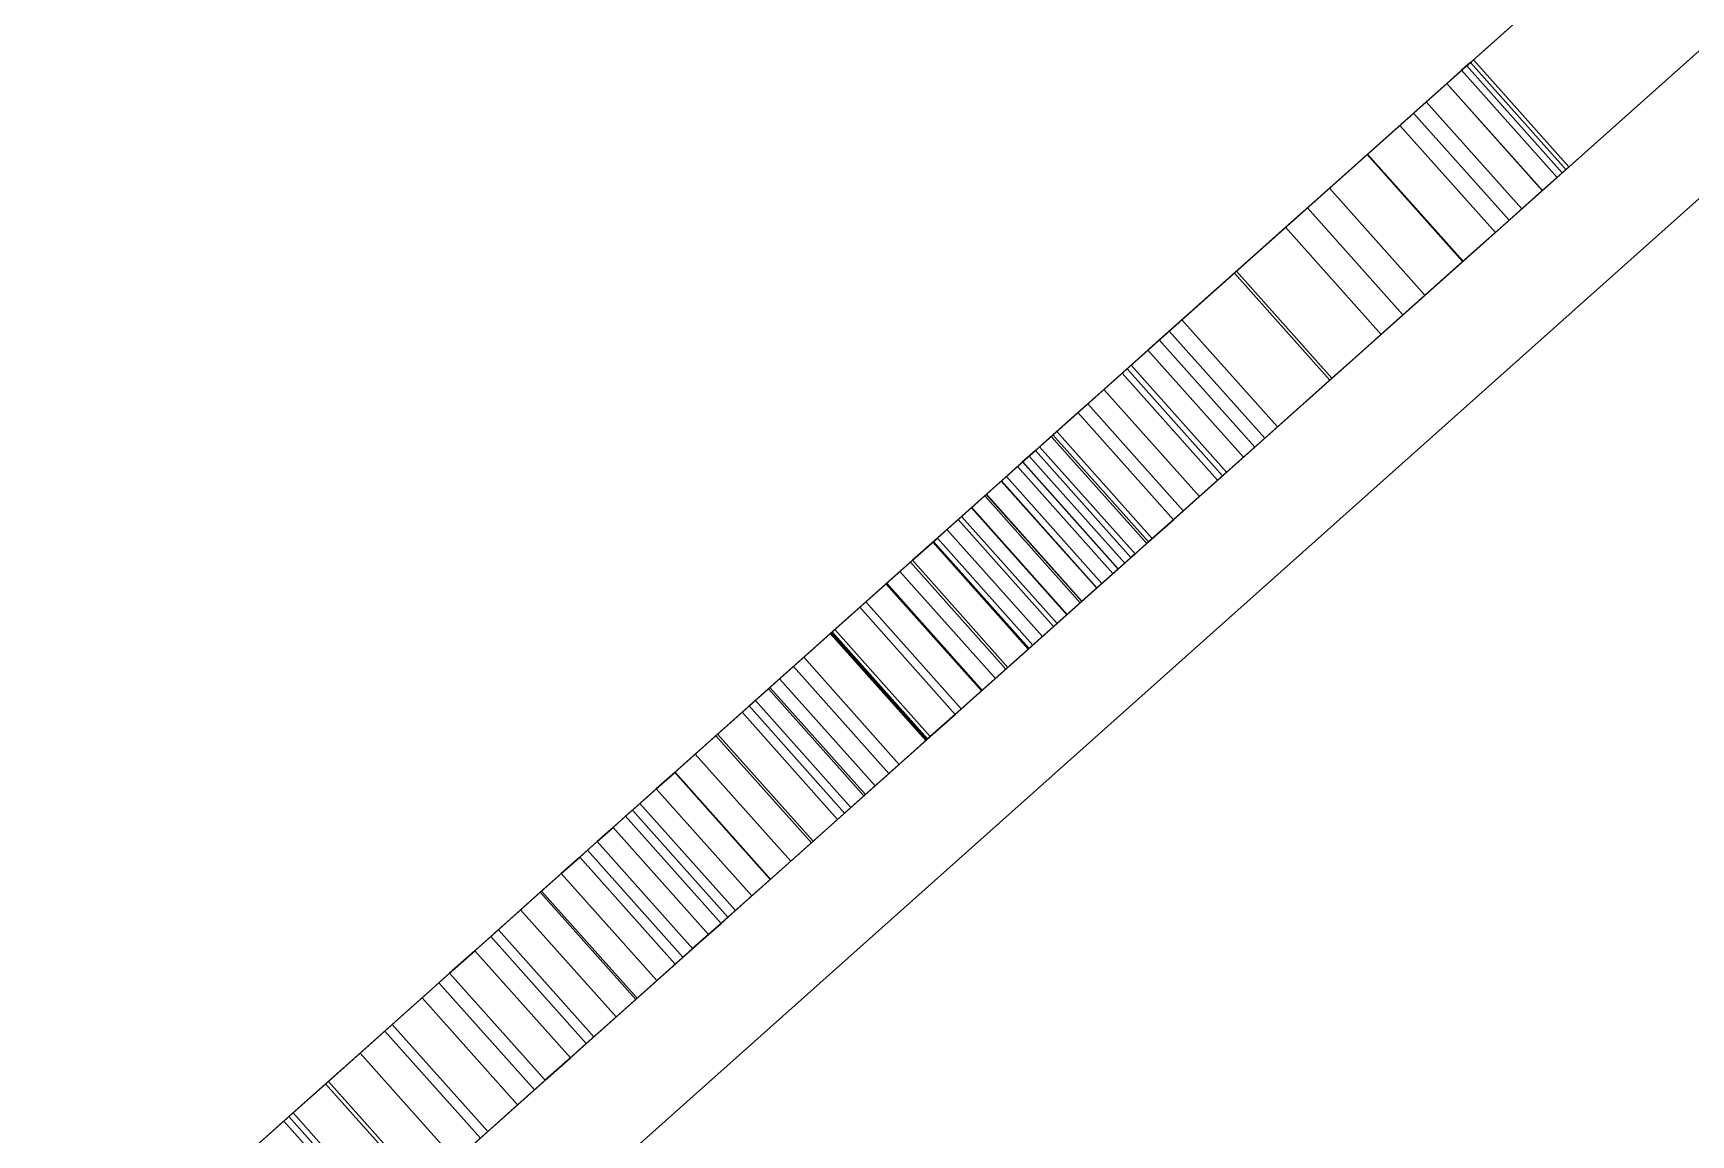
# Model space of a CAD drawing. Header units: millimetres. Extents: x -33522418 to 16198808, y -126322335 to -58690945.
# Drawn here: x -15921898.44 to -15921884.88, y -63953871.16 to -63953862.14 of the extents above; entities that cross this region are included whole.
import ezdxf

# ---------------------------------------------------------------- set-up
doc = ezdxf.new("R2010")
doc.units = ezdxf.units.MM
doc.header["$LTSCALE"] = 10
doc.layers.add('LAYER4', color=7, linetype='Continuous')
doc.layers.add('墙体层', color=1, linetype='Continuous')

# ---------------------------------------------------------------- blocks, each defined once
blk = doc.blocks.new('754')
at = {"layer": '墙体层', "color": 8}
for points, invisible_edges in [([(44979.692, 96606.022, 789.336), (44979.692, 95441.78, 747.178), (44979.692, 95405.622, 789.336)], 3), ([(44979.692, 96606.022, 789.336), (44979.692, 96569.864, 747.178), (44979.692, 95441.78, 747.178)], 13), ([(44979.692, 96606.022, 789.336), (44979.692, 95405.622, 789.336), (45026.348, 95405.622, 789.336)], 12), ([(44979.692, 96606.022, 789.336), (45026.348, 95405.622, 789.336), (45026.348, 96606.022, 789.336)], 1), ([(44979.692, 95405.622, 1.228), (44979.692, 96606.022, 1.228), (45026.348, 96606.022, 1.228)], 12), ([(44979.692, 95405.622, 1.228), (45026.348, 96606.022, 1.228), (45026.348, 95405.622, 1.228)], 1), ([(44979.692, 95405.622, 1.228), (44979.692, 96569.863, 83.204), (44979.692, 96606.022, 1.228)], 3), ([(45026.348, 96606.022, 789.336), (45026.348, 95405.622, 789.336), (45026.348, 95441.78, 747.178)], 14), ([(45026.348, 96606.022, 789.336), (45026.348, 95441.78, 747.178), (45026.348, 96569.864, 747.178)], 13), ([(45026.348, 95405.622, 1.228), (45026.348, 96606.022, 1.228), (45026.348, 96569.863, 83.204)], 14), ([(44996.187, 96581.022, 771.585), (44996.187, 95439.088, 771.585), (45007.851, 95439.088, 771.585)], 12), ([(44996.187, 96581.022, 771.585), (45007.851, 95439.088, 771.585), (45007.851, 96581.022, 771.585)], 1), ([(44996.187, 95439.088, 16.499), (44996.187, 96581.022, 16.499), (45007.851, 96581.022, 16.499)], 12), ([(44996.187, 95439.088, 16.499), (45007.851, 96581.022, 16.499), (45007.851, 95439.088, 16.499)], 1), ([(44996.187, 95439.088, 16.499), (44996.187, 96581.022, 771.585), (44996.187, 96581.022, 16.499)], 1), ([(44996.187, 95439.088, 771.585), (44996.187, 96581.022, 771.585), (44996.187, 95439.088, 16.499)], 2), ([(45007.851, 95439.088, 16.499), (45007.851, 96581.022, 16.499), (45007.851, 96581.022, 771.585)], 12), ([(45007.851, 95439.088, 771.585), (45007.851, 95439.088, 16.499), (45007.851, 96581.022, 771.585)], 2), ([(44979.692, 95441.78, 747.178), (44979.692, 96569.864, 747.178), (45026.348, 96569.864, 747.178)], 12), ([(44979.692, 95441.78, 747.178), (45026.348, 96569.864, 747.178), (45026.348, 95441.78, 747.178)], 1), ([(44979.692, 96569.863, 83.204), (44979.692, 95441.78, 83.204), (45026.348, 95441.78, 83.204)], 12), ([(44979.692, 96569.863, 83.204), (45026.348, 95441.78, 83.204), (45026.348, 96569.863, 83.204)], 1), ([(44979.692, 95405.622, 1.228), (44979.692, 95441.78, 83.204), (44979.692, 96569.863, 83.204)], 13), ([(45026.348, 95405.622, 1.228), (45026.348, 96569.863, 83.204), (45026.348, 95441.78, 83.204)], 13), ([(45027.25, 95933.932, 62.74), (45027.25, 95998.619, 63.266), (45028.424, 95998.619, 63.266)], 12), ([(45027.25, 95933.932, 62.74), (45028.424, 95998.619, 63.266), (45028.424, 95933.932, 62.74)], 1), ([(45027.25, 95933.932, 62.74), (45027.25, 95997.711, 59.276), (45027.25, 95998.619, 63.266)], 3), ([(45028.424, 95933.932, 62.74), (45028.424, 95998.619, 63.266), (45028.424, 95997.711, 59.276)], 14), ([(45027.25, 95935.594, 37.638), (45027.25, 95998.498, 40.617), (45027.25, 95933.221, 41.204)], 13), ([(45027.25, 95883.888, 36.691), (45027.25, 95997.728, 40.137), (45027.25, 95998.498, 40.617)], 13), ([(45027.25, 95933.221, 41.204), (45027.25, 95998.498, 40.617), (45028.424, 95998.498, 40.617)], 12), ([(45027.25, 95933.221, 41.204), (45028.424, 95998.498, 40.617), (45028.424, 95933.221, 41.204)], 1), ([(45027.25, 95998.481, 58.798), (45027.25, 95933.205, 58.214), (45028.424, 95933.205, 58.214)], 12), ([(45027.25, 95998.481, 58.798), (45028.424, 95933.205, 58.214), (45028.424, 95998.481, 58.798)], 1), ([(45027.25, 95883.932, 62.74), (45027.25, 95998.481, 58.798), (45027.25, 95997.711, 59.276)], 13), ([(45027.25, 95935.161, 62.064), (45027.25, 95933.205, 58.214), (45027.25, 95998.481, 58.798)], 13), ([(45028.424, 95935.594, 37.638), (45028.424, 95933.221, 41.204), (45028.424, 95998.498, 40.617)], 13), ([(45028.424, 95883.888, 36.691), (45028.424, 95998.498, 40.617), (45028.424, 95997.728, 40.137)], 13), ([(45028.424, 95883.932, 62.74), (45028.424, 95997.711, 59.276), (45028.424, 95998.481, 58.798)], 13), ([(45028.424, 95935.161, 62.064), (45028.424, 95998.481, 58.798), (45028.424, 95933.205, 58.214)], 13), ([(45027.25, 95998.075, 36.011), (45027.25, 95932.993, 36.317), (45028.424, 95932.993, 36.317)], 12), ([(45027.25, 95998.075, 36.011), (45028.424, 95932.993, 36.317), (45028.424, 95998.075, 36.011)], 1), ([(45027.25, 95998.075, 36.011), (45027.25, 95996.911, 39.763), (45027.25, 95932.993, 36.317)], 3), ([(45028.424, 95998.075, 36.011), (45028.424, 95932.993, 36.317), (45028.424, 95996.911, 39.763)], 14), ([(45027.25, 95882.993, 36.317), (45027.25, 95996.911, 39.763), (45027.25, 95997.728, 40.137)], 13), ([(45028.424, 95882.993, 36.317), (45028.424, 95997.728, 40.137), (45028.424, 95996.911, 39.763)], 13), ([(45027.25, 95937.6, 35.575), (45027.25, 95947.924, 63.355), (45028.424, 95947.924, 63.355)], 12), ([(45027.25, 95937.6, 35.575), (45028.424, 95947.924, 63.355), (45028.424, 95937.6, 35.575)], 1), ([(45027.25, 95937.6, 35.575), (45027.25, 95943.307, 63.355), (45027.25, 95947.924, 63.355)], 1), ([(45028.424, 95937.6, 35.575), (45028.424, 95947.924, 63.355), (45028.424, 95943.307, 63.355)], 12), ([(45027.25, 95937.6, 35.575), (45027.25, 95937.491, 47.416), (45027.25, 95943.307, 63.355)], 13), ([(45027.25, 95943.307, 63.355), (45027.25, 95937.491, 47.416), (45028.424, 95937.491, 47.416)], 12), ([(45027.25, 95943.307, 63.355), (45028.424, 95937.491, 47.416), (45028.424, 95943.307, 63.355)], 1), ([(45028.424, 95937.6, 35.575), (45028.424, 95943.307, 63.355), (45028.424, 95937.491, 47.416)], 13), ([(45027.25, 95940.903, 48.632), (45027.25, 95940.935, 50.089), (45028.424, 95940.935, 50.089)], 12), ([(45027.25, 95940.903, 48.632), (45028.424, 95940.935, 50.089), (45028.424, 95940.903, 48.632)], 1), ([(45027.25, 95940.935, 50.089), (45027.25, 95940.862, 51.886), (45028.424, 95940.862, 51.886)], 12), ([(45027.25, 95940.935, 50.089), (45028.424, 95940.862, 51.886), (45028.424, 95940.935, 50.089)], 1), ([(45027.25, 95940.935, 50.089), (45027.25, 95936.132, 51.264), (45027.25, 95940.862, 51.886)], 3), ([(45027.25, 95940.935, 50.089), (45027.25, 95936.179, 49.871), (45027.25, 95936.132, 51.264)], 13), ([(45027.25, 95940.903, 48.632), (45027.25, 95936.179, 49.871), (45027.25, 95940.935, 50.089)], 3), ([(45028.424, 95940.935, 50.089), (45028.424, 95940.862, 51.886), (45028.424, 95936.132, 51.264)], 14), ([(45028.424, 95940.935, 50.089), (45028.424, 95936.132, 51.264), (45028.424, 95936.179, 49.871)], 13), ([(45028.424, 95940.903, 48.632), (45028.424, 95940.935, 50.089), (45028.424, 95936.179, 49.871)], 14), ([(45027.25, 95940.806, 47.267), (45027.25, 95940.903, 48.632), (45028.424, 95940.903, 48.632)], 12), ([(45027.25, 95940.806, 47.267), (45028.424, 95940.903, 48.632), (45028.424, 95940.806, 47.267)], 1), ([(45027.25, 95940.903, 48.632), (45027.25, 95936.133, 48.396), (45027.25, 95936.179, 49.871)], 13), ([(45027.25, 95940.806, 47.267), (45027.25, 95936.133, 48.396), (45027.25, 95940.903, 48.632)], 3), ([(45027.25, 95940.862, 51.886), (45027.25, 95940.644, 53.568), (45028.424, 95940.644, 53.568)], 12), ([(45027.25, 95940.862, 51.886), (45028.424, 95940.644, 53.568), (45028.424, 95940.862, 51.886)], 1), ([(45027.25, 95940.862, 51.886), (45027.25, 95935.992, 52.557), (45027.25, 95940.644, 53.568)], 3), ([(45027.25, 95940.862, 51.886), (45027.25, 95936.132, 51.264), (45027.25, 95935.992, 52.557)], 13), ([(45027.25, 95940.645, 45.994), (45027.25, 95940.806, 47.267), (45028.424, 95940.806, 47.267)], 12), ([(45027.25, 95940.645, 45.994), (45028.424, 95940.806, 47.267), (45028.424, 95940.645, 45.994)], 1), ([(45027.25, 95940.806, 47.267), (45027.25, 95935.993, 47.033), (45027.25, 95936.133, 48.396)], 13), ([(45027.25, 95940.645, 45.994), (45027.25, 95935.993, 47.033), (45027.25, 95940.806, 47.267)], 3), ([(45028.424, 95940.903, 48.632), (45028.424, 95936.179, 49.871), (45028.424, 95936.133, 48.396)], 13), ([(45028.424, 95940.806, 47.267), (45028.424, 95940.903, 48.632), (45028.424, 95936.133, 48.396)], 14), ([(45028.424, 95940.862, 51.886), (45028.424, 95940.644, 53.568), (45028.424, 95935.992, 52.557)], 14), ([(45028.424, 95940.862, 51.886), (45028.424, 95935.992, 52.557), (45028.424, 95936.132, 51.264)], 13), ([(45028.424, 95940.806, 47.267), (45028.424, 95936.133, 48.396), (45028.424, 95935.993, 47.033)], 13), ([(45028.424, 95940.645, 45.994), (45028.424, 95940.806, 47.267), (45028.424, 95935.993, 47.033)], 14), ([(45027.25, 95940.419, 44.812), (45027.25, 95940.645, 45.994), (45028.424, 95940.645, 45.994)], 12), ([(45027.25, 95940.419, 44.812), (45028.424, 95940.645, 45.994), (45028.424, 95940.419, 44.812)], 1), ([(45027.25, 95940.645, 45.994), (45027.25, 95935.76, 45.782), (45027.25, 95935.993, 47.033)], 13), ([(45027.25, 95940.419, 44.812), (45027.25, 95935.76, 45.782), (45027.25, 95940.645, 45.994)], 3), ([(45027.25, 95940.644, 53.568), (45027.25, 95940.28, 55.136), (45028.424, 95940.28, 55.136)], 12), ([(45027.25, 95940.644, 53.568), (45028.424, 95940.28, 55.136), (45028.424, 95940.644, 53.568)], 1), ([(45027.25, 95940.644, 53.568), (45027.25, 95935.757, 53.751), (45027.25, 95940.28, 55.136)], 3), ([(45027.25, 95940.644, 53.568), (45027.25, 95935.992, 52.557), (45027.25, 95935.757, 53.751)], 13), ([(45028.424, 95940.645, 45.994), (45028.424, 95935.993, 47.033), (45028.424, 95935.76, 45.782)], 13), ([(45028.424, 95940.419, 44.812), (45028.424, 95940.645, 45.994), (45028.424, 95935.76, 45.782)], 14), ([(45028.424, 95940.644, 53.568), (45028.424, 95940.28, 55.136), (45028.424, 95935.757, 53.751)], 14), ([(45028.424, 95940.644, 53.568), (45028.424, 95935.757, 53.751), (45028.424, 95935.992, 52.557)], 13), ([(45027.25, 95940.129, 43.722), (45027.25, 95940.419, 44.812), (45028.424, 95940.419, 44.812)], 12), ([(45027.25, 95940.129, 43.722), (45028.424, 95940.419, 44.812), (45028.424, 95940.129, 43.722)], 1), ([(45027.25, 95940.129, 43.722), (45027.25, 95935.76, 45.782), (45027.25, 95940.419, 44.812)], 3), ([(45028.424, 95940.129, 43.722), (45028.424, 95940.419, 44.812), (45028.424, 95935.76, 45.782)], 14), ([(45027.25, 95940.28, 55.136), (45027.25, 95939.77, 56.589), (45028.424, 95939.77, 56.589)], 12), ([(45027.25, 95940.28, 55.136), (45028.424, 95939.77, 56.589), (45028.424, 95940.28, 55.136)], 1), ([(45027.25, 95940.28, 55.136), (45027.25, 95935.43, 54.844), (45027.25, 95939.77, 56.589)], 3), ([(45027.25, 95940.28, 55.136), (45027.25, 95935.757, 53.751), (45027.25, 95935.43, 54.844)], 13), ([(45028.424, 95940.28, 55.136), (45028.424, 95939.77, 56.589), (45028.424, 95935.43, 54.844)], 14), ([(45028.424, 95940.28, 55.136), (45028.424, 95935.43, 54.844), (45028.424, 95935.757, 53.751)], 13), ([(45027.25, 95940.129, 43.722), (45027.25, 95935.434, 44.643), (45027.25, 95935.76, 45.782)], 13), ([(45027.25, 95939.775, 42.723), (45027.25, 95940.129, 43.722), (45028.424, 95940.129, 43.722)], 12), ([(45027.25, 95939.775, 42.723), (45028.424, 95940.129, 43.722), (45028.424, 95939.775, 42.723)], 1), ([(45027.25, 95939.775, 42.723), (45027.25, 95935.434, 44.643), (45027.25, 95940.129, 43.722)], 3), ([(45028.424, 95940.129, 43.722), (45028.424, 95935.76, 45.782), (45028.424, 95935.434, 44.643)], 13), ([(45028.424, 95939.775, 42.723), (45028.424, 95940.129, 43.722), (45028.424, 95935.434, 44.643)], 14), ([(45027.25, 95939.356, 41.816), (45027.25, 95939.775, 42.723), (45028.424, 95939.775, 42.723)], 12), ([(45027.25, 95939.356, 41.816), (45028.424, 95939.775, 42.723), (45028.424, 95939.356, 41.816)], 1), ([(45027.25, 95939.775, 42.723), (45027.25, 95935.015, 43.616), (45027.25, 95935.434, 44.643)], 13), ([(45027.25, 95939.356, 41.816), (45027.25, 95935.015, 43.616), (45027.25, 95939.775, 42.723)], 3), ([(45027.25, 95939.77, 56.589), (45027.25, 95939.115, 57.928), (45028.424, 95939.115, 57.928)], 12), ([(45027.25, 95939.77, 56.589), (45028.424, 95939.115, 57.928), (45028.424, 95939.77, 56.589)], 1), ([(45027.25, 95939.77, 56.589), (45027.25, 95935.008, 55.837), (45027.25, 95939.115, 57.928)], 3), ([(45027.25, 95939.77, 56.589), (45027.25, 95935.43, 54.844), (45027.25, 95935.008, 55.837)], 13), ([(45028.424, 95939.775, 42.723), (45028.424, 95935.434, 44.643), (45028.424, 95935.015, 43.616)], 13), ([(45028.424, 95939.356, 41.816), (45028.424, 95939.775, 42.723), (45028.424, 95935.015, 43.616)], 14), ([(45028.424, 95939.77, 56.589), (45028.424, 95939.115, 57.928), (45028.424, 95935.008, 55.837)], 14), ([(45028.424, 95939.77, 56.589), (45028.424, 95935.008, 55.837), (45028.424, 95935.43, 54.844)], 13), ([(45027.25, 95938.876, 40.982), (45027.25, 95939.356, 41.816), (45028.424, 95939.356, 41.816)], 12), ([(45027.25, 95938.876, 40.982), (45028.424, 95939.356, 41.816), (45028.424, 95938.876, 40.982)], 1), ([(45027.25, 95938.876, 40.982), (45027.25, 95935.015, 43.616), (45027.25, 95939.356, 41.816)], 3), ([(45028.424, 95938.876, 40.982), (45028.424, 95939.356, 41.816), (45028.424, 95935.015, 43.616)], 14), ([(45027.25, 95939.115, 57.928), (45027.25, 95938.314, 59.152), (45028.424, 95938.314, 59.152)], 12), ([(45027.25, 95939.115, 57.928), (45028.424, 95938.314, 59.152), (45028.424, 95939.115, 57.928)], 1), ([(45027.25, 95939.115, 57.928), (45027.25, 95934.493, 56.73), (45027.25, 95938.314, 59.152)], 3), ([(45027.25, 95939.115, 57.928), (45027.25, 95935.008, 55.837), (45027.25, 95934.493, 56.73)], 13), ([(45028.424, 95939.115, 57.928), (45028.424, 95938.314, 59.152), (45028.424, 95934.493, 56.73)], 14), ([(45028.424, 95939.115, 57.928), (45028.424, 95934.493, 56.73), (45028.424, 95935.008, 55.837)], 13), ([(45027.25, 95938.337, 40.203), (45027.25, 95938.876, 40.982), (45028.424, 95938.876, 40.982)], 12), ([(45027.25, 95938.337, 40.203), (45028.424, 95938.876, 40.982), (45028.424, 95938.337, 40.203)], 1), ([(45027.25, 95938.337, 40.203), (45027.25, 95934.502, 42.701), (45027.25, 95938.876, 40.982)], 3), ([(45027.25, 95938.876, 40.982), (45027.25, 95934.502, 42.701), (45027.25, 95935.015, 43.616)], 13), ([(45028.424, 95938.337, 40.203), (45028.424, 95938.876, 40.982), (45028.424, 95934.502, 42.701)], 14), ([(45028.424, 95938.876, 40.982), (45028.424, 95935.015, 43.616), (45028.424, 95934.502, 42.701)], 13), ([(45027.25, 95937.739, 39.479), (45027.25, 95938.337, 40.203), (45028.424, 95938.337, 40.203)], 12), ([(45027.25, 95937.739, 39.479), (45028.424, 95938.337, 40.203), (45028.424, 95937.739, 39.479)], 1), ([(45027.25, 95937.739, 39.479), (45027.25, 95934.502, 42.701), (45027.25, 95938.337, 40.203)], 3), ([(45027.25, 95938.314, 59.152), (45027.25, 95937.367, 60.261), (45028.424, 95937.367, 60.261)], 12), ([(45027.25, 95938.314, 59.152), (45028.424, 95937.367, 60.261), (45028.424, 95938.314, 59.152)], 1), ([(45027.25, 95938.314, 59.152), (45027.25, 95934.493, 56.73), (45027.25, 95937.367, 60.261)], 3), ([(45028.424, 95937.739, 39.479), (45028.424, 95938.337, 40.203), (45028.424, 95934.502, 42.701)], 14), ([(45028.424, 95938.314, 59.152), (45028.424, 95937.367, 60.261), (45028.424, 95934.493, 56.73)], 14), ([(45027.25, 95937.739, 39.479), (45027.25, 95933.897, 41.898), (45027.25, 95934.502, 42.701)], 13), ([(45027.25, 95937.082, 38.81), (45027.25, 95933.897, 41.898), (45027.25, 95937.739, 39.479)], 3), ([(45027.25, 95937.082, 38.81), (45027.25, 95937.739, 39.479), (45028.424, 95937.739, 39.479)], 12), ([(45027.25, 95937.082, 38.81), (45028.424, 95937.739, 39.479), (45028.424, 95937.082, 38.81)], 1), ([(45028.424, 95937.739, 39.479), (45028.424, 95934.502, 42.701), (45028.424, 95933.897, 41.898)], 13), ([(45028.424, 95937.082, 38.81), (45028.424, 95937.739, 39.479), (45028.424, 95933.897, 41.898)], 14), ([(45027.25, 95937.6, 35.575), (45027.25, 95935.814, 42.191), (45027.25, 95936.064, 43.067)], 13), ([(45027.25, 95937.6, 35.575), (45027.25, 95935.577, 41.313), (45027.25, 95935.814, 42.191)], 13), ([(45027.25, 95937.6, 35.575), (45027.25, 95937.181, 46.551), (45027.25, 95937.491, 47.416)], 13), ([(45027.25, 95937.6, 35.575), (45027.25, 95936.884, 45.683), (45027.25, 95937.181, 46.551)], 13), ([(45027.25, 95937.6, 35.575), (45027.25, 95936.598, 44.813), (45027.25, 95936.884, 45.683)], 13), ([(45027.25, 95937.6, 35.575), (45027.25, 95936.325, 43.941), (45027.25, 95936.598, 44.813)], 13), ([(45027.25, 95937.6, 35.575), (45027.25, 95936.064, 43.067), (45027.25, 95936.325, 43.941)], 13), ([(45027.25, 95937.138, 34.353), (45027.25, 95937.6, 35.575), (45028.424, 95937.6, 35.575)], 12), ([(45027.25, 95937.138, 34.353), (45028.424, 95937.6, 35.575), (45028.424, 95937.138, 34.353)], 1), ([(45027.25, 95937.138, 34.353), (45027.25, 95933.326, 36.007), (45027.25, 95937.6, 35.575)], 3), ([(45028.424, 95937.6, 35.575), (45028.424, 95936.064, 43.067), (45028.424, 95935.814, 42.191)], 13), ([(45028.424, 95937.6, 35.575), (45028.424, 95935.814, 42.191), (45028.424, 95935.577, 41.313)], 13), ([(45028.424, 95937.6, 35.575), (45028.424, 95937.491, 47.416), (45028.424, 95937.181, 46.551)], 13), ([(45028.424, 95937.6, 35.575), (45028.424, 95937.181, 46.551), (45028.424, 95936.884, 45.683)], 13), ([(45028.424, 95937.6, 35.575), (45028.424, 95936.884, 45.683), (45028.424, 95936.598, 44.813)], 13), ([(45028.424, 95937.6, 35.575), (45028.424, 95936.598, 44.813), (45028.424, 95936.325, 43.941)], 13), ([(45028.424, 95937.6, 35.575), (45028.424, 95936.325, 43.941), (45028.424, 95936.064, 43.067)], 13), ([(45028.424, 95937.138, 34.353), (45028.424, 95937.6, 35.575), (45028.424, 95933.326, 36.007)], 14), ([(45027.25, 95937.491, 47.416), (45027.25, 95937.181, 46.551), (45028.424, 95937.181, 46.551)], 12), ([(45027.25, 95937.491, 47.416), (45028.424, 95937.181, 46.551), (45028.424, 95937.491, 47.416)], 1), ([(45027.25, 95937.367, 60.261), (45027.25, 95936.306, 61.238), (45028.424, 95936.306, 61.238)], 12), ([(45027.25, 95937.367, 60.261), (45028.424, 95936.306, 61.238), (45028.424, 95937.367, 60.261)], 1), ([(45027.25, 95937.367, 60.261), (45027.25, 95933.884, 57.524), (45027.25, 95936.306, 61.238)], 3), ([(45027.25, 95937.367, 60.261), (45027.25, 95934.493, 56.73), (45027.25, 95933.884, 57.524)], 13), ([(45028.424, 95937.367, 60.261), (45028.424, 95936.306, 61.238), (45028.424, 95933.884, 57.524)], 14), ([(45028.424, 95937.367, 60.261), (45028.424, 95933.884, 57.524), (45028.424, 95934.493, 56.73)], 13), ([(45027.25, 95937.181, 46.551), (45027.25, 95936.884, 45.683), (45028.424, 95936.884, 45.683)], 12), ([(45027.25, 95937.181, 46.551), (45028.424, 95936.884, 45.683), (45028.424, 95937.181, 46.551)], 1), ([(45027.25, 95936.707, 33.246), (45027.25, 95937.138, 34.353), (45028.424, 95937.138, 34.353)], 12), ([(45027.25, 95936.707, 33.246), (45028.424, 95937.138, 34.353), (45028.424, 95936.707, 33.246)], 1), ([(45027.25, 95937.138, 34.353), (45027.25, 95932.915, 34.876), (45027.25, 95933.326, 36.007)], 13), ([(45027.25, 95936.707, 33.246), (45027.25, 95932.915, 34.876), (45027.25, 95937.138, 34.353)], 3), ([(45028.424, 95937.138, 34.353), (45028.424, 95933.326, 36.007), (45028.424, 95932.915, 34.876)], 13), ([(45028.424, 95936.707, 33.246), (45028.424, 95937.138, 34.353), (45028.424, 95932.915, 34.876)], 14), ([(45027.25, 95936.367, 38.197), (45027.25, 95933.897, 41.898), (45027.25, 95937.082, 38.81)], 3), ([(45027.25, 95936.367, 38.197), (45027.25, 95937.082, 38.81), (45028.424, 95937.082, 38.81)], 12), ([(45027.25, 95936.367, 38.197), (45028.424, 95937.082, 38.81), (45028.424, 95936.367, 38.197)], 1), ([(45028.424, 95936.367, 38.197), (45028.424, 95937.082, 38.81), (45028.424, 95933.897, 41.898)], 14), ([(45027.25, 95936.884, 45.683), (45027.25, 95936.598, 44.813), (45028.424, 95936.598, 44.813)], 12), ([(45027.25, 95936.884, 45.683), (45028.424, 95936.598, 44.813), (45028.424, 95936.884, 45.683)], 1), ([(45027.25, 95936.306, 32.252), (45027.25, 95936.707, 33.246), (45028.424, 95936.707, 33.246)], 12), ([(45027.25, 95936.306, 32.252), (45028.424, 95936.707, 33.246), (45028.424, 95936.306, 32.252)], 1), ([(45027.25, 95936.707, 33.246), (45027.25, 95932.647, 34.132), (45027.25, 95932.915, 34.876)], 13), ([(45027.25, 95936.306, 32.252), (45027.25, 95932.647, 34.132), (45027.25, 95936.707, 33.246)], 3), ([(45027.25, 95936.598, 44.813), (45027.25, 95936.325, 43.941), (45028.424, 95936.325, 43.941)], 12), ([(45027.25, 95936.598, 44.813), (45028.424, 95936.325, 43.941), (45028.424, 95936.598, 44.813)], 1), ([(45028.424, 95936.707, 33.246), (45028.424, 95932.915, 34.876), (45028.424, 95932.647, 34.132)], 13), ([(45028.424, 95936.306, 32.252), (45028.424, 95936.707, 33.246), (45028.424, 95932.647, 34.132)], 14), ([(45027.25, 95936.367, 38.197), (45027.25, 95933.221, 41.204), (45027.25, 95933.897, 41.898)], 13), ([(45027.25, 95935.594, 37.638), (45027.25, 95933.221, 41.204), (45027.25, 95936.367, 38.197)], 3), ([(45027.25, 95935.594, 37.638), (45027.25, 95936.367, 38.197), (45028.424, 95936.367, 38.197)], 12), ([(45027.25, 95935.594, 37.638), (45028.424, 95936.367, 38.197), (45028.424, 95935.594, 37.638)], 1), ([(45027.25, 95936.325, 43.941), (45027.25, 95936.064, 43.067), (45028.424, 95936.064, 43.067)], 12), ([(45027.25, 95936.325, 43.941), (45028.424, 95936.064, 43.067), (45028.424, 95936.325, 43.941)], 1), ([(45028.424, 95936.367, 38.197), (45028.424, 95933.897, 41.898), (45028.424, 95933.221, 41.204)], 13), ([(45028.424, 95935.594, 37.638), (45028.424, 95936.367, 38.197), (45028.424, 95933.221, 41.204)], 14), ([(45027.25, 95936.306, 61.238), (45027.25, 95933.884, 57.524), (45027.25, 95933.205, 58.214)], 13), ([(45027.25, 95936.306, 61.238), (45027.25, 95935.161, 62.064), (45028.424, 95935.161, 62.064)], 12), ([(45027.25, 95936.306, 61.238), (45028.424, 95935.161, 62.064), (45028.424, 95936.306, 61.238)], 1), ([(45027.25, 95936.306, 61.238), (45027.25, 95933.205, 58.214), (45027.25, 95935.161, 62.064)], 3), ([(45027.25, 95935.935, 31.371), (45027.25, 95936.306, 32.252), (45028.424, 95936.306, 32.252)], 12), ([(45027.25, 95935.935, 31.371), (45028.424, 95936.306, 32.252), (45028.424, 95935.935, 31.371)], 1), ([(45027.25, 95936.306, 32.252), (45027.25, 95932.401, 33.472), (45027.25, 95932.647, 34.132)], 13), ([(45027.25, 95935.935, 31.371), (45027.25, 95932.401, 33.472), (45027.25, 95936.306, 32.252)], 3), ([(45028.424, 95936.306, 61.238), (45028.424, 95933.205, 58.214), (45028.424, 95933.884, 57.524)], 13), ([(45028.424, 95936.306, 61.238), (45028.424, 95935.161, 62.064), (45028.424, 95933.205, 58.214)], 14), ([(45028.424, 95936.306, 32.252), (45028.424, 95932.647, 34.132), (45028.424, 95932.401, 33.472)], 13), ([(45028.424, 95935.935, 31.371), (45028.424, 95936.306, 32.252), (45028.424, 95932.401, 33.472)], 14), ([(45027.25, 95936.132, 51.264), (45027.25, 95936.179, 49.871), (45028.424, 95936.179, 49.871)], 12), ([(45027.25, 95936.132, 51.264), (45028.424, 95936.179, 49.871), (45028.424, 95936.132, 51.264)], 1), ([(45027.25, 95936.179, 49.871), (45027.25, 95936.133, 48.396), (45028.424, 95936.133, 48.396)], 12), ([(45027.25, 95936.179, 49.871), (45028.424, 95936.133, 48.396), (45028.424, 95936.179, 49.871)], 1), ([(45027.25, 95936.133, 48.396), (45027.25, 95935.993, 47.033), (45028.424, 95935.993, 47.033)], 12), ([(45027.25, 95936.133, 48.396), (45028.424, 95935.993, 47.033), (45028.424, 95936.133, 48.396)], 1), ([(45027.25, 95935.992, 52.557), (45027.25, 95936.132, 51.264), (45028.424, 95936.132, 51.264)], 12), ([(45027.25, 95935.992, 52.557), (45028.424, 95936.132, 51.264), (45028.424, 95935.992, 52.557)], 1), ([(45027.25, 95936.064, 43.067), (45027.25, 95935.814, 42.191), (45028.424, 95935.814, 42.191)], 12), ([(45027.25, 95936.064, 43.067), (45028.424, 95935.814, 42.191), (45028.424, 95936.064, 43.067)], 1), ([(45027.25, 95935.993, 47.033), (45027.25, 95935.76, 45.782), (45028.424, 95935.76, 45.782)], 12), ([(45027.25, 95935.993, 47.033), (45028.424, 95935.76, 45.782), (45028.424, 95935.993, 47.033)], 1), ([(45027.25, 95935.757, 53.751), (45027.25, 95935.992, 52.557), (45028.424, 95935.992, 52.557)], 12), ([(45027.25, 95935.757, 53.751), (45028.424, 95935.992, 52.557), (45028.424, 95935.757, 53.751)], 1), ([(45027.25, 95935.595, 30.605), (45027.25, 95935.935, 31.371), (45028.424, 95935.935, 31.371)], 12), ([(45027.25, 95935.595, 30.605), (45028.424, 95935.935, 31.371), (45028.424, 95935.595, 30.605)], 1), ([(45027.25, 95935.935, 31.371), (45027.25, 95932.177, 32.896), (45027.25, 95932.401, 33.472)], 13), ([(45027.25, 95935.595, 30.605), (45027.25, 95932.177, 32.896), (45027.25, 95935.935, 31.371)], 3), ([(45028.424, 95935.935, 31.371), (45028.424, 95932.401, 33.472), (45028.424, 95932.177, 32.896)], 13), ([(45028.424, 95935.595, 30.605), (45028.424, 95935.935, 31.371), (45028.424, 95932.177, 32.896)], 14), ([(45027.25, 95935.814, 42.191), (45027.25, 95935.577, 41.313), (45028.424, 95935.577, 41.313)], 12), ([(45027.25, 95935.814, 42.191), (45028.424, 95935.577, 41.313), (45028.424, 95935.814, 42.191)], 1), ([(45027.25, 95935.76, 45.782), (45027.25, 95935.434, 44.643), (45028.424, 95935.434, 44.643)], 12), ([(45027.25, 95935.76, 45.782), (45028.424, 95935.434, 44.643), (45028.424, 95935.76, 45.782)], 1), ([(45027.25, 95935.43, 54.844), (45027.25, 95935.757, 53.751), (45028.424, 95935.757, 53.751)], 12), ([(45027.25, 95935.43, 54.844), (45028.424, 95935.757, 53.751), (45028.424, 95935.43, 54.844)], 1), ([(45027.25, 95935.285, 29.952), (45027.25, 95935.595, 30.605), (45028.424, 95935.595, 30.605)], 12), ([(45027.25, 95935.285, 29.952), (45028.424, 95935.595, 30.605), (45028.424, 95935.285, 29.952)], 1), ([(45027.25, 95935.595, 30.605), (45027.25, 95931.975, 32.404), (45027.25, 95932.177, 32.896)], 13), ([(45027.25, 95935.595, 30.605), (45027.25, 95931.795, 31.996), (45027.25, 95931.975, 32.404)], 13), ([(45027.25, 95935.285, 29.952), (45027.25, 95931.795, 31.996), (45027.25, 95935.595, 30.605)], 3), ([(45027.25, 95934.761, 37.134), (45027.25, 95932.498, 40.617), (45027.25, 95935.594, 37.638)], 3), ([(45027.25, 95934.761, 37.134), (45027.25, 95935.594, 37.638), (45028.424, 95935.594, 37.638)], 12), ([(45027.25, 95934.761, 37.134), (45028.424, 95935.594, 37.638), (45028.424, 95934.761, 37.134)], 1), ([(45027.25, 95935.577, 41.313), (45027.25, 95933.326, 36.007), (45027.25, 95935.322, 42.25)], 3), ([(45027.25, 95935.577, 41.313), (45027.25, 95935.322, 42.25), (45028.424, 95935.322, 42.25)], 12), ([(45027.25, 95935.577, 41.313), (45028.424, 95935.322, 42.25), (45028.424, 95935.577, 41.313)], 1), ([(45028.424, 95935.595, 30.605), (45028.424, 95932.177, 32.896), (45028.424, 95931.975, 32.404)], 13), ([(45028.424, 95935.595, 30.605), (45028.424, 95931.975, 32.404), (45028.424, 95931.795, 31.996)], 13), ([(45028.424, 95935.285, 29.952), (45028.424, 95935.595, 30.605), (45028.424, 95931.795, 31.996)], 14), ([(45028.424, 95934.761, 37.134), (45028.424, 95935.594, 37.638), (45028.424, 95932.498, 40.617)], 14), ([(45028.424, 95935.577, 41.313), (45028.424, 95935.322, 42.25), (45028.424, 95933.326, 36.007)], 14), ([(45027.25, 95935.434, 44.643), (45027.25, 95935.015, 43.616), (45028.424, 95935.015, 43.616)], 12), ([(45027.25, 95935.434, 44.643), (45028.424, 95935.015, 43.616), (45028.424, 95935.434, 44.643)], 1), ([(45027.25, 95935.008, 55.837), (45027.25, 95935.43, 54.844), (45028.424, 95935.43, 54.844)], 12), ([(45027.25, 95935.008, 55.837), (45028.424, 95935.43, 54.844), (45028.424, 95935.008, 55.837)], 1), ([(45027.25, 95935.322, 42.25), (45027.25, 95933.326, 36.007), (45027.25, 95935.057, 43.175)], 3), ([(45027.25, 95935.322, 42.25), (45027.25, 95935.057, 43.175), (45028.424, 95935.057, 43.175)], 12), ([(45027.25, 95935.322, 42.25), (45028.424, 95935.057, 43.175), (45028.424, 95935.322, 42.25)], 1), ([(45027.25, 95935.006, 29.413), (45027.25, 95935.285, 29.952), (45028.424, 95935.285, 29.952)], 12), ([(45027.25, 95935.006, 29.413), (45028.424, 95935.285, 29.952), (45028.424, 95935.006, 29.413)], 1), ([(45027.25, 95935.285, 29.952), (45027.25, 95931.637, 31.671), (45027.25, 95931.795, 31.996)], 13), ([(45027.25, 95935.006, 29.413), (45027.25, 95931.637, 31.671), (45027.25, 95935.285, 29.952)], 3), ([(45028.424, 95935.322, 42.25), (45028.424, 95935.057, 43.175), (45028.424, 95933.326, 36.007)], 14), ([(45028.424, 95935.285, 29.952), (45028.424, 95931.795, 31.996), (45028.424, 95931.637, 31.671)], 13), ([(45028.424, 95935.006, 29.413), (45028.424, 95935.285, 29.952), (45028.424, 95931.637, 31.671)], 14), ([(45027.25, 95935.161, 62.064), (45027.25, 95933.932, 62.74), (45028.424, 95933.932, 62.74)], 12), ([(45027.25, 95935.161, 62.064), (45028.424, 95933.932, 62.74), (45028.424, 95935.161, 62.064)], 1), ([(45027.25, 95935.161, 62.064), (45027.25, 95932.481, 58.798), (45027.25, 95933.932, 62.74)], 3), ([(45028.424, 95935.161, 62.064), (45028.424, 95933.932, 62.74), (45028.424, 95932.481, 58.798)], 14), ([(45027.25, 95935.057, 43.175), (45027.25, 95933.326, 36.007), (45027.25, 95934.783, 44.087)], 3), ([(45027.25, 95935.057, 43.175), (45027.25, 95934.783, 44.087), (45028.424, 95934.783, 44.087)], 12), ([(45027.25, 95935.057, 43.175), (45028.424, 95934.783, 44.087), (45028.424, 95935.057, 43.175)], 1), ([(45027.25, 95935.015, 43.616), (45027.25, 95934.502, 42.701), (45028.424, 95934.502, 42.701)], 12), ([(45027.25, 95935.015, 43.616), (45028.424, 95934.502, 42.701), (45028.424, 95935.015, 43.616)], 1), ([(45027.25, 95934.493, 56.73), (45027.25, 95935.008, 55.837), (45028.424, 95935.008, 55.837)], 12), ([(45027.25, 95934.493, 56.73), (45028.424, 95935.008, 55.837), (45028.424, 95934.493, 56.73)], 1), ([(45027.25, 95934.646, 28.788), (45027.25, 95935.006, 29.413), (45028.424, 95935.006, 29.413)], 12), ([(45027.25, 95934.646, 28.788), (45028.424, 95935.006, 29.413), (45028.424, 95934.646, 28.788)], 1), ([(45027.25, 95935.006, 29.413), (45027.25, 95931.501, 31.431), (45027.25, 95931.637, 31.671)], 13), ([(45027.25, 95934.646, 28.788), (45027.25, 95931.501, 31.431), (45027.25, 95935.006, 29.413)], 3), ([(45028.424, 95935.057, 43.175), (45028.424, 95934.783, 44.087), (45028.424, 95933.326, 36.007)], 14), ([(45028.424, 95935.006, 29.413), (45028.424, 95931.637, 31.671), (45028.424, 95931.501, 31.431)], 13), ([(45028.424, 95934.646, 28.788), (45028.424, 95935.006, 29.413), (45028.424, 95931.501, 31.431)], 14), ([(45027.25, 95934.783, 44.087), (45027.25, 95933.326, 36.007), (45027.25, 95934.499, 44.987)], 3), ([(45027.25, 95934.783, 44.087), (45027.25, 95934.499, 44.987), (45028.424, 95934.499, 44.987)], 12), ([(45027.25, 95934.783, 44.087), (45028.424, 95934.499, 44.987), (45028.424, 95934.783, 44.087)], 1), ([(45027.25, 95933.888, 36.691), (45027.25, 95932.498, 40.617), (45027.25, 95934.761, 37.134)], 3), ([(45027.25, 95933.888, 36.691), (45027.25, 95934.761, 37.134), (45028.424, 95934.761, 37.134)], 12), ([(45027.25, 95933.888, 36.691), (45028.424, 95934.761, 37.134), (45028.424, 95933.888, 36.691)], 1), ([(45028.424, 95934.783, 44.087), (45028.424, 95934.499, 44.987), (45028.424, 95933.326, 36.007)], 14), ([(45028.424, 95933.888, 36.691), (45028.424, 95934.761, 37.134), (45028.424, 95932.498, 40.617)], 14), ([(45027.25, 95934.272, 28.212), (45027.25, 95934.646, 28.788), (45028.424, 95934.646, 28.788)], 12), ([(45027.25, 95934.272, 28.212), (45028.424, 95934.646, 28.788), (45028.424, 95934.272, 28.212)], 1), ([(45027.25, 95934.646, 28.788), (45027.25, 95931.326, 31.175), (45027.25, 95931.501, 31.431)], 13), ([(45027.25, 95934.646, 28.788), (45027.25, 95931.136, 30.936), (45027.25, 95931.326, 31.175)], 13), ([(45027.25, 95934.272, 28.212), (45027.25, 95931.136, 30.936), (45027.25, 95934.646, 28.788)], 3), ([(45028.424, 95934.646, 28.788), (45028.424, 95931.501, 31.431), (45028.424, 95931.326, 31.175)], 13), ([(45028.424, 95934.646, 28.788), (45028.424, 95931.326, 31.175), (45028.424, 95931.136, 30.936)], 13), ([(45028.424, 95934.272, 28.212), (45028.424, 95934.646, 28.788), (45028.424, 95931.136, 30.936)], 14), ([(45027.25, 95934.502, 42.701), (45027.25, 95933.897, 41.898), (45028.424, 95933.897, 41.898)], 12), ([(45027.25, 95934.502, 42.701), (45028.424, 95933.897, 41.898), (45028.424, 95934.502, 42.701)], 1), ([(45027.25, 95934.499, 44.987), (45027.25, 95933.326, 36.007), (45027.25, 95934.206, 45.874)], 3), ([(45027.25, 95934.499, 44.987), (45027.25, 95934.206, 45.874), (45028.424, 95934.206, 45.874)], 12), ([(45027.25, 95934.499, 44.987), (45028.424, 95934.206, 45.874), (45028.424, 95934.499, 44.987)], 1), ([(45027.25, 95933.884, 57.524), (45027.25, 95934.493, 56.73), (45028.424, 95934.493, 56.73)], 12), ([(45027.25, 95933.884, 57.524), (45028.424, 95934.493, 56.73), (45028.424, 95933.884, 57.524)], 1), ([(45028.424, 95934.499, 44.987), (45028.424, 95934.206, 45.874), (45028.424, 95933.326, 36.007)], 14), ([(45027.25, 95933.883, 27.686), (45027.25, 95934.272, 28.212), (45028.424, 95934.272, 28.212)], 12), ([(45027.25, 95933.883, 27.686), (45028.424, 95934.272, 28.212), (45028.424, 95933.883, 27.686)], 1), ([(45027.25, 95934.272, 28.212), (45027.25, 95930.933, 30.714), (45027.25, 95931.136, 30.936)], 13), ([(45027.25, 95933.883, 27.686), (45027.25, 95930.933, 30.714), (45027.25, 95934.272, 28.212)], 3), ([(45027.25, 95934.206, 45.874), (45027.25, 95933.326, 36.007), (45027.25, 95933.903, 46.749)], 3), ([(45027.25, 95934.206, 45.874), (45027.25, 95933.903, 46.749), (45028.424, 95933.903, 46.749)], 12), ([(45027.25, 95934.206, 45.874), (45028.424, 95933.903, 46.749), (45028.424, 95934.206, 45.874)], 1), ([(45028.424, 95934.272, 28.212), (45028.424, 95931.136, 30.936), (45028.424, 95930.933, 30.714)], 13), ([(45028.424, 95933.883, 27.686), (45028.424, 95934.272, 28.212), (45028.424, 95930.933, 30.714)], 14), ([(45028.424, 95934.206, 45.874), (45028.424, 95933.903, 46.749), (45028.424, 95933.326, 36.007)], 14), ([(45027.25, 95933.903, 46.749), (45027.25, 95933.326, 36.007), (45027.25, 95933.591, 47.611)], 3), ([(45027.25, 95933.903, 46.749), (45027.25, 95933.591, 47.611), (45028.424, 95933.591, 47.611)], 12), ([(45027.25, 95933.903, 46.749), (45028.424, 95933.591, 47.611), (45028.424, 95933.903, 46.749)], 1), ([(45027.25, 95933.897, 41.898), (45027.25, 95933.221, 41.204), (45028.424, 95933.221, 41.204)], 12), ([(45027.25, 95933.897, 41.898), (45028.424, 95933.221, 41.204), (45028.424, 95933.897, 41.898)], 1), ([(45027.25, 95932.993, 36.317), (45027.25, 95931.728, 40.137), (45027.25, 95933.888, 36.691)], 3), ([(45027.25, 95932.993, 36.317), (45027.25, 95933.888, 36.691), (45028.424, 95933.888, 36.691)], 12), ([(45027.25, 95932.993, 36.317), (45028.424, 95933.888, 36.691), (45028.424, 95932.993, 36.317)], 1), ([(45027.25, 95933.205, 58.214), (45027.25, 95933.884, 57.524), (45028.424, 95933.884, 57.524)], 12), ([(45027.25, 95933.205, 58.214), (45028.424, 95933.884, 57.524), (45028.424, 95933.205, 58.214)], 1), ([(45027.25, 95933.479, 27.209), (45027.25, 95933.883, 27.686), (45028.424, 95933.883, 27.686)], 12), ([(45027.25, 95933.479, 27.209), (45028.424, 95933.883, 27.686), (45028.424, 95933.479, 27.209)], 1), ([(45027.25, 95933.883, 27.686), (45027.25, 95930.717, 30.508), (45027.25, 95930.933, 30.714)], 13), ([(45027.25, 95933.479, 27.209), (45027.25, 95930.717, 30.508), (45027.25, 95933.883, 27.686)], 3), ([(45028.424, 95933.903, 46.749), (45028.424, 95933.591, 47.611), (45028.424, 95933.326, 36.007)], 14), ([(45028.424, 95932.993, 36.317), (45028.424, 95933.888, 36.691), (45028.424, 95931.728, 40.137)], 14), ([(45028.424, 95933.883, 27.686), (45028.424, 95930.933, 30.714), (45028.424, 95930.717, 30.508)], 13), ([(45028.424, 95933.479, 27.209), (45028.424, 95933.883, 27.686), (45028.424, 95930.717, 30.508)], 14), ([(45027.25, 95933.591, 47.611), (45027.25, 95933.326, 36.007), (45027.25, 95927.891, 63.355)], 3), ([(45027.25, 95933.591, 47.611), (45027.25, 95927.891, 63.355), (45028.424, 95927.891, 63.355)], 12), ([(45027.25, 95933.591, 47.611), (45028.424, 95927.891, 63.355), (45028.424, 95933.591, 47.611)], 1), ([(45027.25, 95933.061, 26.782), (45027.25, 95933.479, 27.209), (45028.424, 95933.479, 27.209)], 12), ([(45027.25, 95933.061, 26.782), (45028.424, 95933.479, 27.209), (45028.424, 95933.061, 26.782)], 1), ([(45027.25, 95933.479, 27.209), (45027.25, 95930.487, 30.319), (45027.25, 95930.717, 30.508)], 13), ([(45027.25, 95933.061, 26.782), (45027.25, 95930.487, 30.319), (45027.25, 95933.479, 27.209)], 3), ([(45028.424, 95933.591, 47.611), (45028.424, 95927.891, 63.355), (45028.424, 95933.326, 36.007)], 14), ([(45028.424, 95933.479, 27.209), (45028.424, 95930.717, 30.508), (45028.424, 95930.487, 30.319)], 13), ([(45028.424, 95933.061, 26.782), (45028.424, 95933.479, 27.209), (45028.424, 95930.487, 30.319)], 14), ([(45027.25, 95922.934, 63.355), (45027.25, 95933.326, 36.007), (45028.424, 95933.326, 36.007)], 12), ([(45027.25, 95922.934, 63.355), (45028.424, 95933.326, 36.007), (45028.424, 95922.934, 63.355)], 1), ([(45027.25, 95927.891, 63.355), (45027.25, 95933.326, 36.007), (45027.25, 95922.934, 63.355)], 1), ([(45027.25, 95933.326, 36.007), (45027.25, 95932.915, 34.876), (45028.424, 95932.915, 34.876)], 12), ([(45027.25, 95933.326, 36.007), (45028.424, 95932.915, 34.876), (45028.424, 95933.326, 36.007)], 1), ([(45028.424, 95927.891, 63.355), (45028.424, 95922.934, 63.355), (45028.424, 95933.326, 36.007)], 12), ([(45027.25, 95932.628, 26.404), (45027.25, 95933.061, 26.782), (45028.424, 95933.061, 26.782)], 12), ([(45027.25, 95932.628, 26.404), (45028.424, 95933.061, 26.782), (45028.424, 95932.628, 26.404)], 1), ([(45027.25, 95933.061, 26.782), (45027.25, 95930.243, 30.147), (45027.25, 95930.487, 30.319)], 13), ([(45027.25, 95932.628, 26.404), (45027.25, 95930.243, 30.147), (45027.25, 95933.061, 26.782)], 3), ([(45028.424, 95933.061, 26.782), (45028.424, 95930.487, 30.319), (45028.424, 95930.243, 30.147)], 13), ([(45028.424, 95932.628, 26.404), (45028.424, 95933.061, 26.782), (45028.424, 95930.243, 30.147)], 14), ([(45027.25, 95932.915, 34.876), (45027.25, 95932.647, 34.132), (45028.424, 95932.647, 34.132)], 12), ([(45027.25, 95932.915, 34.876), (45028.424, 95932.647, 34.132), (45028.424, 95932.915, 34.876)], 1), ([(45027.25, 95932.647, 34.132), (45027.25, 95932.401, 33.472), (45028.424, 95932.401, 33.472)], 12), ([(45027.25, 95932.647, 34.132), (45028.424, 95932.401, 33.472), (45028.424, 95932.647, 34.132)], 1), ([(45027.25, 95932.181, 26.076), (45027.25, 95932.628, 26.404), (45028.424, 95932.628, 26.404)], 12), ([(45027.25, 95932.181, 26.076), (45028.424, 95932.628, 26.404), (45028.424, 95932.181, 26.076)], 1), ([(45027.25, 95932.628, 26.404), (45027.25, 95929.985, 29.992), (45027.25, 95930.243, 30.147)], 13), ([(45027.25, 95932.181, 26.076), (45027.25, 95929.985, 29.992), (45027.25, 95932.628, 26.404)], 3), ([(45028.424, 95932.628, 26.404), (45028.424, 95930.243, 30.147), (45028.424, 95929.985, 29.992)], 13), ([(45028.424, 95932.181, 26.076), (45028.424, 95932.628, 26.404), (45028.424, 95929.985, 29.992)], 14), ([(45027.25, 95932.401, 33.472), (45027.25, 95932.177, 32.896), (45028.424, 95932.177, 32.896)], 12), ([(45027.25, 95932.401, 33.472), (45028.424, 95932.177, 32.896), (45028.424, 95932.401, 33.472)], 1), ([(45027.25, 95931.713, 25.795), (45027.25, 95932.181, 26.076), (45028.424, 95932.181, 26.076)], 12), ([(45027.25, 95931.713, 25.795), (45028.424, 95932.181, 26.076), (45028.424, 95931.713, 25.795)], 1), ([(45027.25, 95931.713, 25.795), (45027.25, 95929.985, 29.992), (45027.25, 95932.181, 26.076)], 3), ([(45027.25, 95932.177, 32.896), (45027.25, 95931.975, 32.404), (45028.424, 95931.975, 32.404)], 12), ([(45027.25, 95932.177, 32.896), (45028.424, 95931.975, 32.404), (45028.424, 95932.177, 32.896)], 1), ([(45028.424, 95931.713, 25.795), (45028.424, 95932.181, 26.076), (45028.424, 95929.985, 29.992)], 14), ([(45027.25, 95931.975, 32.404), (45027.25, 95931.795, 31.996), (45028.424, 95931.795, 31.996)], 12), ([(45027.25, 95931.975, 32.404), (45028.424, 95931.795, 31.996), (45028.424, 95931.975, 32.404)], 1), ([(45027.25, 95931.795, 31.996), (45027.25, 95931.637, 31.671), (45028.424, 95931.637, 31.671)], 12), ([(45027.25, 95931.795, 31.996), (45028.424, 95931.637, 31.671), (45028.424, 95931.795, 31.996)], 1), ([(45027.25, 95931.22, 25.557), (45027.25, 95931.713, 25.795), (45028.424, 95931.713, 25.795)], 12), ([(45027.25, 95931.22, 25.557), (45028.424, 95931.713, 25.795), (45028.424, 95931.22, 25.557)], 1), ([(45027.25, 95931.713, 25.795), (45027.25, 95929.708, 29.855), (45027.25, 95929.985, 29.992)], 13), ([(45027.25, 95931.22, 25.557), (45027.25, 95929.708, 29.855), (45027.25, 95931.713, 25.795)], 3), ([(45028.424, 95931.713, 25.795), (45028.424, 95929.985, 29.992), (45028.424, 95929.708, 29.855)], 13), ([(45028.424, 95931.22, 25.557), (45028.424, 95931.713, 25.795), (45028.424, 95929.708, 29.855)], 14), ([(45027.25, 95931.637, 31.671), (45027.25, 95931.501, 31.431), (45028.424, 95931.501, 31.431)], 12), ([(45027.25, 95931.637, 31.671), (45028.424, 95931.501, 31.431), (45028.424, 95931.637, 31.671)], 1), ([(45027.25, 95931.501, 31.431), (45027.25, 95931.326, 31.175), (45028.424, 95931.326, 31.175)], 12), ([(45027.25, 95931.501, 31.431), (45028.424, 95931.326, 31.175), (45028.424, 95931.501, 31.431)], 1), ([(45027.25, 95931.326, 31.175), (45027.25, 95931.136, 30.936), (45028.424, 95931.136, 30.936)], 12), ([(45027.25, 95931.326, 31.175), (45028.424, 95931.136, 30.936), (45028.424, 95931.326, 31.175)], 1), ([(45027.25, 95930.703, 25.362), (45027.25, 95931.22, 25.557), (45028.424, 95931.22, 25.557)], 12), ([(45027.25, 95930.703, 25.362), (45028.424, 95931.22, 25.557), (45028.424, 95930.703, 25.362)], 1), ([(45027.25, 95931.22, 25.557), (45027.25, 95929.406, 29.74), (45027.25, 95929.708, 29.855)], 13), ([(45027.25, 95930.703, 25.362), (45027.25, 95929.406, 29.74), (45027.25, 95931.22, 25.557)], 3), ([(45028.424, 95931.22, 25.557), (45028.424, 95929.708, 29.855), (45028.424, 95929.406, 29.74)], 13), ([(45028.424, 95930.703, 25.362), (45028.424, 95931.22, 25.557), (45028.424, 95929.406, 29.74)], 14), ([(45027.25, 95931.136, 30.936), (45027.25, 95930.933, 30.714), (45028.424, 95930.933, 30.714)], 12), ([(45027.25, 95931.136, 30.936), (45028.424, 95930.933, 30.714), (45028.424, 95931.136, 30.936)], 1), ([(45027.25, 95930.933, 30.714), (45027.25, 95930.717, 30.508), (45028.424, 95930.717, 30.508)], 12), ([(45027.25, 95930.933, 30.714), (45028.424, 95930.717, 30.508), (45028.424, 95930.933, 30.714)], 1), ([(45027.25, 95930.717, 30.508), (45027.25, 95930.487, 30.319), (45028.424, 95930.487, 30.319)], 12), ([(45027.25, 95930.717, 30.508), (45028.424, 95930.487, 30.319), (45028.424, 95930.717, 30.508)], 1), ([(45027.25, 95930.16, 25.21), (45027.25, 95930.703, 25.362), (45028.424, 95930.703, 25.362)], 12), ([(45027.25, 95930.16, 25.21), (45028.424, 95930.703, 25.362), (45028.424, 95930.16, 25.21)], 1), ([(45027.25, 95930.16, 25.21), (45027.25, 95929.406, 29.74), (45027.25, 95930.703, 25.362)], 3), ([(45028.424, 95930.16, 25.21), (45028.424, 95930.703, 25.362), (45028.424, 95929.406, 29.74)], 14), ([(45027.25, 95930.487, 30.319), (45027.25, 95930.243, 30.147), (45028.424, 95930.243, 30.147)], 12), ([(45027.25, 95930.487, 30.319), (45028.424, 95930.243, 30.147), (45028.424, 95930.487, 30.319)], 1), ([(45027.25, 95930.243, 30.147), (45027.25, 95929.985, 29.992), (45028.424, 95929.985, 29.992)], 12), ([(45027.25, 95930.243, 30.147), (45028.424, 95929.985, 29.992), (45028.424, 95930.243, 30.147)], 1), ([(45027.25, 95929.591, 25.102), (45027.25, 95930.16, 25.21), (45028.424, 95930.16, 25.21)], 12), ([(45027.25, 95929.591, 25.102), (45028.424, 95930.16, 25.21), (45028.424, 95929.591, 25.102)], 1), ([(45027.25, 95930.16, 25.21), (45027.25, 95929.079, 29.646), (45027.25, 95929.406, 29.74)], 13), ([(45027.25, 95929.591, 25.102), (45027.25, 95929.079, 29.646), (45027.25, 95930.16, 25.21)], 3), ([(45028.424, 95930.16, 25.21), (45028.424, 95929.406, 29.74), (45028.424, 95929.079, 29.646)], 13), ([(45028.424, 95929.591, 25.102), (45028.424, 95930.16, 25.21), (45028.424, 95929.079, 29.646)], 14), ([(45027.25, 95929.985, 29.992), (45027.25, 95929.708, 29.855), (45028.424, 95929.708, 29.855)], 12), ([(45027.25, 95929.985, 29.992), (45028.424, 95929.708, 29.855), (45028.424, 95929.985, 29.992)], 1), ([(45027.25, 95929.708, 29.855), (45027.25, 95929.406, 29.74), (45028.424, 95929.406, 29.74)], 12), ([(45027.25, 95929.708, 29.855), (45028.424, 95929.406, 29.74), (45028.424, 95929.708, 29.855)], 1), ([(45027.25, 95928.998, 25.037), (45027.25, 95929.591, 25.102), (45028.424, 95929.591, 25.102)], 12), ([(45027.25, 95928.998, 25.037), (45028.424, 95929.591, 25.102), (45028.424, 95928.998, 25.037)], 1), ([(45027.25, 95929.591, 25.102), (45027.25, 95928.726, 29.572), (45027.25, 95929.079, 29.646)], 13), ([(45027.25, 95928.998, 25.037), (45027.25, 95928.726, 29.572), (45027.25, 95929.591, 25.102)], 3), ([(45028.424, 95929.591, 25.102), (45028.424, 95929.079, 29.646), (45028.424, 95928.726, 29.572)], 13), ([(45028.424, 95928.998, 25.037), (45028.424, 95929.591, 25.102), (45028.424, 95928.726, 29.572)], 14), ([(45027.25, 95929.406, 29.74), (45027.25, 95929.079, 29.646), (45028.424, 95929.079, 29.646)], 12), ([(45027.25, 95929.406, 29.74), (45028.424, 95929.079, 29.646), (45028.424, 95929.406, 29.74)], 1), ([(45027.25, 95929.079, 29.646), (45027.25, 95928.726, 29.572), (45028.424, 95928.726, 29.572)], 12), ([(45027.25, 95929.079, 29.646), (45028.424, 95928.726, 29.572), (45028.424, 95929.079, 29.646)], 1), ([(45027.25, 95928.379, 25.015), (45027.25, 95928.998, 25.037), (45028.424, 95928.998, 25.037)], 12), ([(45027.25, 95928.379, 25.015), (45028.424, 95928.998, 25.037), (45028.424, 95928.379, 25.015)], 1), ([(45028.424, 95928.998, 25.037), (45028.424, 95928.726, 29.572), (45028.424, 95928.349, 29.52)], 13), ([(45028.424, 95928.379, 25.015), (45028.424, 95928.998, 25.037), (45028.424, 95928.349, 29.52)], 14), ([(45027.25, 95928.726, 29.572), (45027.25, 95928.349, 29.52), (45028.424, 95928.349, 29.52)], 12), ([(45027.25, 95928.726, 29.572), (45028.424, 95928.349, 29.52), (45028.424, 95928.726, 29.572)], 1), ([(45027.25, 95927.991, 25.027), (45027.25, 95928.379, 25.015), (45028.424, 95928.379, 25.015)], 12), ([(45027.25, 95927.991, 25.027), (45028.424, 95928.379, 25.015), (45028.424, 95927.991, 25.027)], 1), ([(45027.25, 95928.349, 29.52), (45027.25, 95927.946, 29.488), (45028.424, 95927.946, 29.488)], 12), ([(45027.25, 95928.349, 29.52), (45028.424, 95927.946, 29.488), (45028.424, 95928.349, 29.52)], 1), ([(45028.424, 95928.379, 25.015), (45028.424, 95928.349, 29.52), (45028.424, 95927.946, 29.488)], 13), ([(45028.424, 95927.991, 25.027), (45028.424, 95928.379, 25.015), (45028.424, 95927.946, 29.488)], 14), ([(45027.25, 95927.591, 25.061), (45027.25, 95927.991, 25.027), (45028.424, 95927.991, 25.027)], 12), ([(45027.25, 95927.591, 25.061), (45028.424, 95927.991, 25.027), (45028.424, 95927.591, 25.061)], 1), ([(45027.25, 95927.946, 29.488), (45028.424, 95927.518, 29.478), (45028.424, 95927.946, 29.488)], 1), ([(45028.424, 95927.591, 25.061), (45028.424, 95927.991, 25.027), (45028.424, 95927.946, 29.488)], 14), ([(45028.424, 95927.591, 25.061), (45028.424, 95927.946, 29.488), (45028.424, 95927.518, 29.478)], 13), ([(45027.25, 95927.891, 63.355), (45028.424, 95922.934, 63.355), (45028.424, 95927.891, 63.355)], 1)]:
    blk.add_3dface(points, dxfattribs=dict(at, invisible_edges=invisible_edges))

msp = doc.modelspace()

# ---------------------------------------------------------------- block references
at = {"layer": 'LAYER4', "lineweight": -2, "xscale": -1, "rotation": 311.7403934190204}
msp.add_blockref('754', (-15963496.841, -64051334.481, -747.178), dxfattribs=at)

doc.saveas('drawing.dxf')
